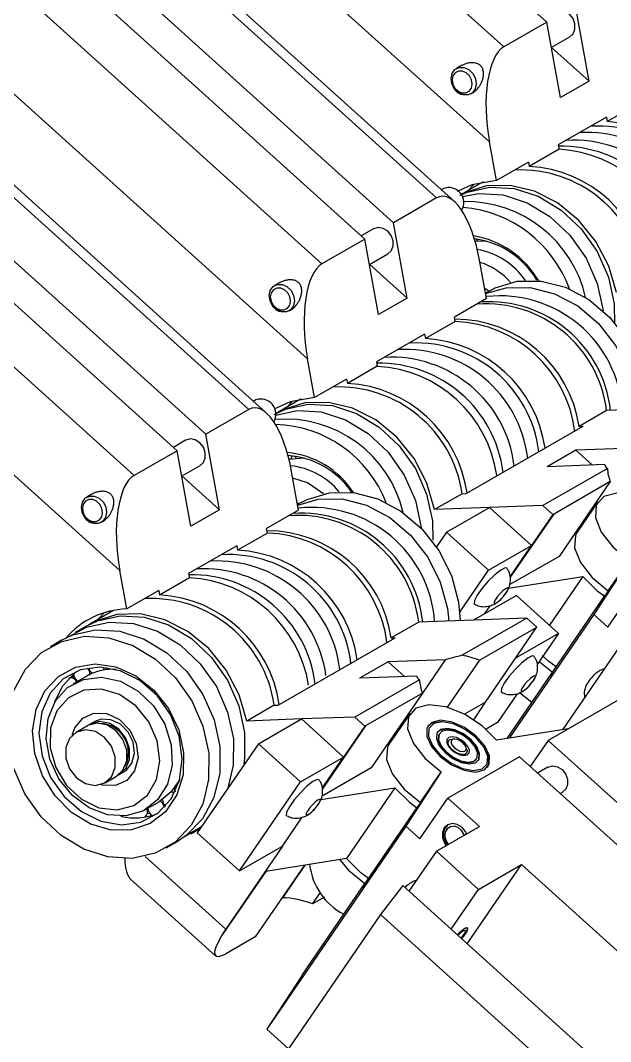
# Model space of a CAD drawing. Header units: inches. Extents: x 0 to 34.7, y 0 to 30.8.
# Drawn here: x 15.03 to 18.84, y 12.43 to 19.03 of the extents above; entities that cross this region are included whole.
import ezdxf

# ---------------------------------------------------------------- set-up
doc = ezdxf.new("R2010")
doc.units = ezdxf.units.IN
doc.header["$MEASUREMENT"] = 0

msp = doc.modelspace()

# ---------------------------------------------------------------- linework, layer by layer
at = {"color": 7, "linetype": 'Continuous', "lineweight": 25}
for p, q in [((18.4255, 19.0215), (16.2265, 21.0072)), ((15.9489, 20.8475), (18.148, 18.8618)), ((18.0553, 18.2471), (15.312, 20.7243)), ((17.7145, 17.8854), (15.5155, 19.8711)), ((17.8294, 17.8622), (15.5437, 19.9261)), ((17.437, 17.7257), (15.2379, 19.7114)), ((17.2519, 17.6193), (15.0529, 19.605)), ((14.7753, 19.4453), (16.9744, 17.4596)), ((16.8817, 16.8449), (14.1384, 19.3221)), ((18.6993, 18.6401), (18.6106, 19.128)), ((18.4255, 19.0215), (18.148, 18.8618)), ((18.5142, 18.5336), (18.4255, 19.0215)), ((18.4554, 18.8574), (18.5746, 18.926)), ((18.4574, 18.8585), (18.6993, 18.6401)), ((17.8764, 18.7406), (17.8427, 18.7212)), ((18.6993, 18.6401), (18.5142, 18.5336)), ((16.6166, 16.4954), (14.3309, 18.5593)), ((17.9362, 18.5587), (17.96, 18.5723)), ((17.9465, 18.5649), (17.957, 18.5714)), ((16.5017, 16.5186), (14.3027, 18.5043)), ((19.0087, 18.4893), (18.8163, 18.3786)), ((16.2241, 16.3589), (14.0251, 18.3446)), ((18.8111, 18.4073), (18.5002, 18.2284)), ((18.8111, 18.4073), (18.8163, 18.3786)), ((16.0391, 16.2525), (13.8401, 18.2382)), ((18.1005, 17.9985), (18.0553, 18.2471)), ((18.5002, 18.2284), (18.5054, 18.1997)), ((18.5054, 18.1997), (18.313, 18.089)), ((18.3078, 18.1177), (18.1005, 17.9985)), ((18.3078, 18.1177), (18.313, 18.089)), ((13.5625, 18.0785), (15.7615, 16.0928)), ((15.6689, 15.4781), (12.9255, 17.9553)), ((18.0151, 17.9889), (17.8728, 17.907)), ((17.9579, 17.9748), (17.917, 17.9325)), ((17.7145, 17.8854), (17.437, 17.7257)), ((17.7609, 17.9471), (17.7453, 17.9381)), ((17.3075, 17.6863), (17.2283, 17.6407)), ((17.5257, 17.2378), (17.437, 17.7257)), ((17.2519, 17.6193), (16.9744, 17.4596)), ((17.3406, 17.1314), (17.2519, 17.6193)), ((17.969, 17.6204), (17.9817, 17.6076)), ((17.2818, 17.4551), (17.401, 17.5237)), ((17.2838, 17.4563), (17.5257, 17.2378)), ((18.0372, 17.235), (17.992, 17.4837)), ((16.7028, 17.3383), (16.6691, 17.319)), ((18.0251, 17.3016), (18.0534, 17.284)), ((17.5257, 17.2378), (17.3406, 17.1314)), ((18.0372, 17.235), (17.8299, 17.1158)), ((18.0533, 17.2839), (18.0307, 17.2709)), ((16.7626, 17.1564), (16.7864, 17.1701)), ((16.7729, 17.1627), (16.7834, 17.1692)), ((17.8352, 17.087), (17.8299, 17.1158)), ((17.8352, 17.087), (17.6427, 16.9763)), ((17.6375, 17.0051), (17.3266, 16.8262)), ((17.6375, 17.0051), (17.6427, 16.9763)), ((16.9269, 16.5963), (16.8817, 16.8449)), ((17.3266, 16.8262), (17.3318, 16.7975)), ((17.3318, 16.7975), (17.1394, 16.6867)), ((17.1342, 16.7155), (16.9269, 16.5963)), ((17.1342, 16.7155), (17.1394, 16.6867)), ((16.548, 16.5803), (16.5325, 16.5713)), ((16.8415, 16.5867), (16.6888, 16.4988)), ((16.7843, 16.5726), (16.7434, 16.5302)), ((16.5017, 16.5186), (16.2241, 16.3589)), ((18.8122, 16.5112), (18.6345, 16.409)), ((19.1656, 16.5243), (18.8122, 16.5112)), ((17.9051, 15.9756), (18.6601, 16.4099)), ((18.6345, 16.409), (18.6601, 16.4099)), ((16.0947, 16.3195), (16.0154, 16.2739)), ((16.3128, 15.871), (16.2241, 16.3589)), ((16.0391, 16.2525), (15.7615, 16.0928)), ((16.1278, 15.7646), (16.0391, 16.2525)), ((18.6143, 16.2548), (18.4293, 16.1484)), ((18.9856, 16.2686), (18.6143, 16.2548)), ((18.6143, 16.2548), (18.7203, 16.1591)), ((16.7762, 16.2015), (16.7829, 16.2195)), ((16.7954, 16.2181), (16.8081, 16.2054)), ((16.0689, 16.0883), (16.1882, 16.1569)), ((16.8243, 15.8682), (16.7791, 16.1169)), ((18.8176, 16.1382), (18.4005, 15.8983)), ((18.8006, 16.1621), (18.4293, 16.1484)), ((16.0709, 16.0895), (16.3128, 15.871)), ((18.8361, 16.0523), (18.4685, 15.8408)), ((18.8361, 16.0523), (18.5053, 15.5693)), ((18.8348, 16.0557), (18.8379, 16.0529)), ((15.49, 15.9715), (15.4563, 15.9522)), ((17.8796, 15.9746), (17.7019, 15.8724)), ((17.8796, 15.9746), (17.9051, 15.9756)), ((16.8158, 15.915), (16.8285, 15.9102)), ((16.8404, 15.9171), (16.8178, 15.9041)), ((18.7567, 15.922), (18.6219, 15.7251)), ((16.3128, 15.871), (16.1278, 15.7646)), ((16.8243, 15.8682), (16.6171, 15.749)), ((18.0553, 15.8855), (17.7019, 15.8724)), ((17.7777, 15.7258), (18.0553, 15.8855)), ((18.4005, 15.8983), (18.0553, 15.8855)), ((18.3275, 15.6397), (18.0553, 15.8855)), ((18.4685, 15.8408), (18.1903, 15.4347)), ((18.4648, 15.8402), (18.3275, 15.6397)), ((18.4648, 15.8402), (18.4005, 15.8983)), ((18.4648, 15.8402), (18.4685, 15.8408)), ((15.5498, 15.7896), (15.5735, 15.8033)), ((15.5601, 15.7959), (15.5706, 15.8024)), ((18.6881, 15.8219), (18.6783, 15.8219)), ((16.6223, 15.7202), (16.4299, 15.6095)), ((16.6223, 15.7202), (16.6171, 15.749)), ((17.7777, 15.7258), (17.7132, 15.6316)), ((18.0499, 15.48), (17.7777, 15.7258)), ((16.4246, 15.6383), (16.1138, 15.4594)), ((16.4246, 15.6383), (16.4299, 15.6095)), ((18.0499, 15.48), (18.3275, 15.6397)), ((18.1894, 15.4382), (18.3275, 15.6397)), ((18.5053, 15.5693), (18.1879, 15.3867)), ((18.9578, 15.5436), (18.7298, 15.1931)), ((18.823, 15.3468), (18.9578, 15.5436)), ((15.7141, 15.2295), (15.6689, 15.4781)), ((16.1138, 15.4594), (16.119, 15.4307)), ((17.8643, 15.209), (18.0499, 15.48)), ((16.119, 15.4307), (15.9266, 15.3199)), ((18.1796, 15.3644), (18.6587, 15.4399)), ((18.6587, 15.4399), (18.4431, 15.125)), ((18.8196, 15.112), (18.9994, 15.3745)), ((15.9213, 15.3487), (15.7141, 15.2295)), ((15.9213, 15.3487), (15.9266, 15.3199)), ((18.2303, 15.3172), (17.9527, 15.1575)), ((18.2303, 15.3172), (18.5024, 15.0714)), ((18.4461, 14.7952), (18.8057, 15.3202)), ((18.823, 15.3468), (18.8057, 15.3202)), ((18.0261, 15.1997), (18.0609, 15.2505)), ((15.6286, 15.2199), (15.476, 15.132)), ((15.5714, 15.2058), (15.5305, 15.1634)), ((18.7298, 15.1931), (18.1833, 14.3952)), ((18.7298, 15.1931), (18.8196, 15.112)), ((15.4526, 15.1186), (15.3809, 15.0773)), ((17.5993, 15.1444), (17.4217, 15.0422)), ((17.9527, 15.1575), (17.5993, 15.1444)), ((18.2979, 15.1702), (17.8809, 14.9303)), ((18.2979, 15.1702), (17.9527, 15.1575)), ((18.3622, 15.1122), (18.2979, 15.1702)), ((18.3606, 15.1097), (18.3622, 15.1122)), ((18.3606, 15.1097), (17.993, 14.8982)), ((18.0298, 14.6268), (18.3606, 15.1097)), ((18.5024, 15.0714), (18.225, 14.9118)), ((18.5024, 15.0714), (18.3644, 14.8698)), ((15.2935, 15.0271), (15.2217, 14.9858)), ((16.6923, 14.6088), (17.4473, 15.0431)), ((17.4217, 15.0422), (17.4473, 15.0431)), ((18.9259, 15.0305), (18.528, 14.4495)), ((15.4669, 14.8408), (15.461, 14.8478)), ((15.5634, 14.8347), (15.5701, 14.8526)), ((15.5825, 14.8513), (15.5953, 14.8386)), ((17.4015, 14.888), (17.2164, 14.7816)), ((17.7728, 14.9018), (17.4015, 14.888)), ((17.4015, 14.888), (17.5074, 14.7923)), ((17.6251, 14.6861), (17.7728, 14.9018)), ((17.7849, 14.5944), (17.993, 14.8982)), ((18.378, 14.8898), (18.4635, 14.8218)), ((15.3606, 14.7828), (15.3726, 14.7974)), ((15.4566, 14.7964), (15.3683, 14.7456)), ((15.4779, 14.8076), (15.4914, 14.8163)), ((17.5878, 14.7953), (17.2164, 14.7816)), ((18.3286, 14.625), (18.4635, 14.8218)), ((18.4635, 14.8218), (18.4461, 14.7952)), ((17.6047, 14.7714), (17.1877, 14.5315)), ((17.6232, 14.6855), (17.2557, 14.474)), ((17.6232, 14.6855), (17.2925, 14.2025)), ((17.622, 14.6889), (17.6251, 14.6861)), ((18.2359, 14.6822), (18.1077, 14.495)), ((18.3286, 14.625), (18.2496, 14.687)), ((18.668, 14.6934), (18.669, 14.6554)), ((16.6667, 14.6078), (16.4891, 14.5056)), ((16.6667, 14.6078), (16.6923, 14.6088)), ((18.0298, 14.6268), (17.8953, 14.5494)), ((17.9561, 14.5134), (18.0298, 14.6268)), ((18.1699, 14.3931), (18.3286, 14.625)), ((18.8968, 14.6465), (18.4342, 14.3803)), ((16.8425, 14.5187), (16.4891, 14.5056)), ((16.5649, 14.359), (16.8425, 14.5187)), ((17.1877, 14.5315), (16.8425, 14.5187)), ((17.1146, 14.2729), (16.8425, 14.5187)), ((17.2519, 14.4734), (17.1877, 14.5315)), ((17.5439, 14.5552), (17.4091, 14.3583)), ((15.4612, 14.4746), (15.3871, 14.432)), ((15.5085, 14.5018), (15.4789, 14.4848)), ((17.2557, 14.474), (16.9775, 14.0679)), ((17.2519, 14.4734), (17.1146, 14.2729)), ((17.2519, 14.4734), (17.2557, 14.474)), ((17.4753, 14.4551), (17.4654, 14.4551)), ((17.7524, 14.5006), (17.7392, 14.5008)), ((18.1077, 14.495), (18.0347, 14.453)), ((18.5644, 14.4552), (18.1024, 14.3825)), ((17.7343, 14.4248), (17.7309, 14.4198)), ((17.8006, 14.3856), (17.8179, 14.3889)), ((17.8311, 14.3887), (17.8179, 14.3889)), ((16.5649, 14.359), (16.1701, 13.7825)), ((16.8371, 14.1132), (16.5649, 14.359)), ((17.7921, 14.3784), (17.787, 14.3709)), ((17.9086, 14.3268), (17.9036, 14.339)), ((18.4342, 14.3803), (18.3184, 14.2113)), ((18.4342, 14.3803), (21.1193, 11.9557)), ((16.8371, 14.1132), (17.1146, 14.2729)), ((16.9766, 14.0714), (17.1146, 14.2729)), ((18.2491, 14.2739), (17.7865, 14.0077)), ((17.903, 14.2915), (17.9081, 14.299)), ((17.9689, 14.2569), (17.9722, 14.2618)), ((18.0414, 14.2938), (18.0364, 14.3061)), ((18.2491, 14.2739), (20.9343, 11.8492)), ((17.2925, 14.2025), (16.9751, 14.0199)), ((18.4336, 14.2075), (18.3658, 14.1685)), ((15.5742, 14.1069), (15.6482, 14.1495)), ((15.6659, 14.1597), (15.6955, 14.1768)), ((16.0551, 14.1223), (16.0537, 14.1217)), ((17.745, 14.1768), (17.5169, 13.8263)), ((17.6102, 13.98), (17.745, 14.1768)), ((16.4423, 13.5368), (16.8371, 14.1132)), ((16.9667, 13.9976), (17.4459, 14.0731)), ((17.4459, 14.0731), (17.1331, 13.6164)), ((18.5484, 14.0648), (18.5271, 14.0449)), ((16.0251, 14.0518), (16.016, 14.0436)), ((16.0228, 14.0406), (16.0236, 14.0411)), ((17.6068, 13.7452), (17.7865, 14.0077)), ((17.9907, 13.8234), (17.7865, 14.0077)), ((18.5122, 14.0363), (18.5271, 14.0449)), ((15.8358, 13.933), (15.9242, 13.9838)), ((15.967, 13.9575), (15.9554, 13.9554)), ((17.2333, 13.4284), (17.5928, 13.9534)), ((17.6102, 13.98), (17.5928, 13.9534)), ((15.8646, 13.9077), (15.8467, 13.9056)), ((16.7198, 13.6965), (16.848, 13.8837)), ((16.1289, 13.7772), (16.1908, 13.8128)), ((17.5169, 13.8263), (16.6181, 12.514)), ((17.5169, 13.8263), (17.6068, 13.7452)), ((17.7131, 13.6637), (17.9907, 13.8234)), ((15.9698, 13.6856), (16.0416, 13.7269)), ((16.1701, 13.7825), (16.4423, 13.5368)), ((16.7198, 13.6965), (16.3531, 13.161)), ((16.4423, 13.5368), (16.7198, 13.6965)), ((17.7131, 13.6637), (17.5365, 13.4058)), ((17.9852, 13.4179), (17.7131, 13.6637)), ((17.1331, 13.6164), (16.6121, 13.5343)), ((16.6121, 13.5343), (16.3265, 13.1173)), ((16.8618, 13.5736), (16.5446, 13.1106)), ((16.8634, 13.5739), (16.7191, 13.3632)), ((17.9126, 13.0662), (18.2628, 13.5776)), ((17.9852, 13.4179), (18.2628, 13.5776)), ((20.4717, 11.5831), (18.2628, 13.5776)), ((15.7417, 13.4814), (16.2879, 12.9882)), ((16.9144, 13.3234), (16.9653, 13.3976)), ((17.1158, 13.2582), (17.2506, 13.455)), ((17.2506, 13.455), (17.2333, 13.4284)), ((17.4959, 13.4424), (17.3521, 13.2544)), ((22.1421, 9.247), (17.4959, 13.4424)), ((17.8086, 13.16), (17.9852, 13.4179)), ((16.7182, 13.364), (16.7191, 13.3632)), ((16.9904, 13.3671), (16.9144, 13.3234)), ((17.3521, 13.2544), (16.2764, 11.6837)), ((16.8462, 12.8644), (17.1158, 13.2582)), ((17.3521, 13.2544), (22.0665, 8.9974)), ((16.5446, 13.1106), (16.3595, 13.0041)), ((16.8462, 12.8644), (16.6181, 12.514)), ((16.6181, 12.514), (16.7583, 12.3874))]:
    msp.add_line(p, q, dxfattribs=at)
at = {"color": 8, "linetype": 'Continuous', "lineweight": 25}
msp.add_line((15.8324, 13.6312), (16.3531, 13.161), dxfattribs=at)
at = {"color": 7, "linetype": 'Continuous', "lineweight": 25, "flags": 128}
for points in [[(18.5746, 18.926), (18.5959, 18.9458), (18.6079, 18.9756), (18.6078, 19.0102), (18.5954, 19.0443), (18.5728, 19.0729), (18.5434, 19.0914), (18.5115, 19.0971), (18.4822, 19.0891), (18.4811, 19.0885)], [(17.9188, 18.5518), (17.8875, 18.5517), (17.8564, 18.565), (17.8304, 18.5898), (17.8134, 18.6221), (17.808, 18.6572), (17.8149, 18.6897), (17.8333, 18.7145), (17.8601, 18.728), (17.8915, 18.7282), (17.9225, 18.7148), (17.9485, 18.6901), (17.9656, 18.6577), (17.971, 18.6227), (17.964, 18.5902), (17.9457, 18.5653), (17.9188, 18.5518)], [(17.9037, 18.5641), (17.9252, 18.5749), (17.9399, 18.5948), (17.9454, 18.6208), (17.9411, 18.6489), (17.9275, 18.6747), (17.9067, 18.6945), (17.8818, 18.7052), (17.8568, 18.7051), (17.8353, 18.6943), (17.8206, 18.6744), (17.815, 18.6484), (17.8194, 18.6204), (17.833, 18.5945), (17.8538, 18.5747), (17.8786, 18.564), (17.9037, 18.5641)], [(18.1005, 17.9985), (17.9431, 17.9701), (17.8474, 17.9271)], [(18.8755, 17.2746), (18.8262, 17.4448), (18.743, 17.6038), (18.6308, 17.7427), (18.496, 17.8533), (18.3463, 17.9294), (18.1903, 17.9667), (18.0369, 17.9629), (17.895, 17.9183), (17.8624, 17.9011)], [(17.8736, 17.9058), (17.912, 17.9222), (18.0592, 17.955), (18.2154, 17.9461), (18.3714, 17.896), (18.5183, 17.8076), (18.6474, 17.6861), (18.7513, 17.5386), (18.8239, 17.3735), (18.861, 17.2006), (18.8642, 17.073)], [(17.8796, 17.8941), (17.9874, 17.9137), (18.1436, 17.9048), (18.2997, 17.8547), (18.4465, 17.7663), (18.5756, 17.6448), (18.6795, 17.4973), (18.7521, 17.3322), (18.7892, 17.1593), (18.7895, 17.1564)], [(17.401, 17.5237), (17.4223, 17.5436), (17.4343, 17.5734), (17.4342, 17.608), (17.4218, 17.6421), (17.3992, 17.6706), (17.3698, 17.6891), (17.3379, 17.6949), (17.3086, 17.6869), (17.3075, 17.6863)], [(17.9635, 17.6058), (18.0268, 17.6082), (18.0336, 17.6077)], [(16.7452, 17.1496), (16.7139, 17.1495), (16.6828, 17.1628), (16.6568, 17.1875), (16.6398, 17.2199), (16.6344, 17.255), (16.6413, 17.2874), (16.6597, 17.3123), (16.6865, 17.3258), (16.7179, 17.3259), (16.7489, 17.3126), (16.7749, 17.2879), (16.792, 17.2555), (16.7974, 17.2204), (16.7904, 17.188), (16.7721, 17.1631), (16.7452, 17.1496)], [(16.7301, 17.1619), (16.7516, 17.1727), (16.7663, 17.1926), (16.7719, 17.2186), (16.7675, 17.2466), (16.7539, 17.2725), (16.7331, 17.2923), (16.7082, 17.303), (16.6832, 17.3029), (16.6617, 17.2921), (16.647, 17.2722), (16.6414, 17.2462), (16.6458, 17.2181), (16.6594, 17.1923), (16.6802, 17.1725), (16.705, 17.1618), (16.7301, 17.1619)], [(18.0312, 17.2677), (18.164, 17.3056), (18.3188, 17.3071), (18.4757, 17.267), (18.6256, 17.1878), (18.7599, 17.0739), (18.8706, 16.9321), (18.9515, 16.7705), (18.9976, 16.5986), (19.0064, 16.5184)], [(18.0533, 17.2839), (18.0921, 17.304), (18.2358, 17.347), (18.3905, 17.3484), (18.5475, 17.3084), (18.6974, 17.2291), (18.8317, 17.1152), (18.9424, 16.9734), (19.0232, 16.8118), (19.0694, 16.6399), (19.0796, 16.5211)], [(16.9269, 16.5963), (16.7695, 16.5679), (16.6738, 16.5248)], [(17.7019, 15.8724), (17.6526, 16.0426), (17.5694, 16.2016), (17.4572, 16.3404), (17.3224, 16.4511), (17.1727, 16.5272), (17.0167, 16.5644), (16.8634, 16.5607), (16.7214, 16.5161), (16.6772, 16.492)], [(16.6655, 16.4854), (16.7384, 16.52), (16.8856, 16.5528), (17.0418, 16.5438), (17.1978, 16.4937), (17.3447, 16.4054), (17.4738, 16.2839), (17.5777, 16.1363), (17.6503, 15.9713), (17.6874, 15.7983), (17.6908, 15.6752)], [(16.6763, 16.4823), (16.8138, 16.5114), (16.97, 16.5025), (17.1261, 16.4524), (17.2729, 16.3641), (17.402, 16.2426), (17.5059, 16.095), (17.5785, 15.93), (17.6156, 15.757), (17.6162, 15.7512)], [(16.1882, 16.1569), (16.2095, 16.1768), (16.2215, 16.2066), (16.2213, 16.2412), (16.209, 16.2753), (16.1864, 16.3038), (16.1569, 16.3223), (16.1251, 16.3281), (16.0958, 16.3201), (16.0947, 16.3195)], [(16.7615, 16.1986), (16.8532, 16.2059), (16.8601, 16.2055)], [(16.9838, 15.9728), (16.8803, 16.0438), (16.7867, 16.0751)], [(16.8404, 15.9171), (16.8793, 15.9372), (17.0229, 15.9802), (17.1777, 15.9816), (17.3347, 15.9416), (17.4846, 15.8623), (17.6189, 15.7484), (17.7296, 15.6066), (17.8104, 15.445), (17.8566, 15.2731), (17.8668, 15.1543)], [(19.3153, 15.7493), (19.2217, 15.8417), (19.1074, 15.9165), (18.9877, 15.964), (18.8783, 15.9777), (18.7939, 15.9558), (18.7457, 15.9014), (18.74, 15.8215), (18.7777, 15.7268), (18.8536, 15.6299), (18.9578, 15.5436)], [(15.5324, 15.7828), (15.5011, 15.7827), (15.47, 15.796), (15.444, 15.8207), (15.427, 15.8531), (15.4215, 15.8882), (15.4285, 15.9206), (15.4468, 15.9455), (15.4737, 15.959), (15.5051, 15.9591), (15.5361, 15.9458), (15.5621, 15.9211), (15.5791, 15.8887), (15.5846, 15.8536), (15.5776, 15.8212), (15.5593, 15.7963), (15.5324, 15.7828)], [(15.5173, 15.7951), (15.5388, 15.8059), (15.5534, 15.8258), (15.559, 15.8518), (15.5547, 15.8798), (15.5411, 15.9057), (15.5202, 15.9255), (15.4954, 15.9362), (15.4703, 15.9361), (15.4488, 15.9253), (15.4342, 15.9054), (15.4286, 15.8794), (15.4329, 15.8513), (15.4466, 15.8255), (15.4674, 15.8057), (15.4922, 15.795), (15.5173, 15.7951)], [(16.8184, 15.9009), (16.9511, 15.9388), (17.1059, 15.9403), (17.2629, 15.9002), (17.4128, 15.821), (17.5471, 15.7071), (17.6578, 15.5653), (17.7386, 15.4037), (17.7848, 15.2318), (17.7936, 15.1516)], [(18.6219, 15.7251), (18.6109, 15.7045), (18.6052, 15.6246), (18.6428, 15.5299), (18.7188, 15.433), (18.823, 15.3468)], [(18.0905, 15.4507), (18.0483, 15.4093), (18.0084, 15.363), (17.9769, 15.3189), (17.9586, 15.2836), (17.9563, 15.2626), (17.9596, 15.2592)], [(18.1704, 15.4925), (18.1568, 15.4953), (18.1286, 15.4809), (18.0905, 15.4507)], [(18.6587, 15.4399), (18.7523, 15.3475), (18.8002, 15.3122)], [(18.1431, 15.3472), (18.125, 15.3295), (18.108, 15.3096), (18.0945, 15.2907), (18.0866, 15.2756), (18.0856, 15.2666), (18.0916, 15.2651), (18.1037, 15.2713), (18.12, 15.2842), (18.1381, 15.302), (18.1552, 15.3218), (18.1687, 15.3407), (18.1766, 15.3558), (18.1776, 15.3648), (18.1716, 15.3663), (18.1595, 15.3602), (18.1431, 15.3472)], [(15.4526, 15.1186), (15.5256, 15.1532), (15.6728, 15.1859), (15.829, 15.177), (15.985, 15.1269), (16.1319, 15.0386), (16.261, 14.9171), (16.3648, 14.7695), (16.4374, 14.6045), (16.4745, 14.4315), (16.474, 14.2607), (16.4694, 14.2281)], [(16.4891, 14.5056), (16.4397, 14.6758), (16.3566, 14.8348), (16.2443, 14.9736), (16.1095, 15.0843), (15.9598, 15.1604), (15.8039, 15.1976), (15.6505, 15.1939), (15.5086, 15.1493), (15.4644, 15.1252)], [(15.3384, 15.05), (15.4538, 15.1119), (15.601, 15.1446), (15.7572, 15.1357), (15.9132, 15.0856), (16.0601, 14.9973), (16.1892, 14.8758), (16.293, 14.7282), (16.3656, 14.5632), (16.4027, 14.3902), (16.4022, 14.2194), (16.3679, 14.0713)], [(15.1649, 14.9477), (15.2946, 15.0203), (15.4419, 15.0531), (15.598, 15.0442), (15.7541, 14.9941), (15.9009, 14.9057), (16.03, 14.7842), (16.1339, 14.6367), (16.2065, 14.4716), (16.2436, 14.2987), (16.243, 14.1279), (16.2049, 13.9692), (16.1313, 13.8317), (16.0266, 13.7236), (15.8969, 13.651), (15.7496, 13.6183), (15.5934, 13.6272), (15.4374, 13.6773), (15.2906, 13.7656), (15.1614, 13.8871), (15.0576, 14.0347), (14.985, 14.1997)], [(15.2935, 15.0271), (15.3664, 15.0616), (15.5137, 15.0944), (15.6698, 15.0855), (15.8259, 15.0354), (15.9727, 14.947), (16.1018, 14.8255), (16.2057, 14.678), (16.2783, 14.5129), (16.3154, 14.34), (16.3148, 14.1692), (16.2767, 14.0105), (16.2031, 13.873), (16.0984, 13.7649), (16.0416, 13.7269)], [(14.9866, 14.7022), (15.0602, 14.8396), (15.1649, 14.9477)], [(18.3453, 14.9242), (18.3318, 14.927), (18.3036, 14.9125), (18.2655, 14.8823)], [(18.4874, 14.8555), (18.4395, 14.8908), (18.3967, 14.9284)], [(15.2729, 14.7943), (15.3839, 14.8537), (15.5106, 14.8746), (15.6436, 14.8555), (15.7731, 14.7979), (15.8894, 14.706), (15.984, 14.5866), (16.0497, 14.4486), (16.0818, 14.3023), (16.0778, 14.1584), (16.0381, 14.0277), (15.9656, 13.9198), (15.8656, 13.8427), (15.7457, 13.8023), (15.6146, 13.8013), (15.4821, 13.84), (15.358, 13.9155), (15.2516, 14.0221), (15.1707, 14.152), (15.1213, 14.2955), (15.1071, 14.442), (15.1292, 14.5806), (15.1858, 14.701), (15.2729, 14.7943)], [(15.3049, 14.7784), (15.2194, 14.6853), (15.1656, 14.5647), (15.1478, 14.4261), (15.1675, 14.2809), (15.2231, 14.1409), (15.3101, 14.0173), (15.4215, 13.9202), (15.5481, 13.8575), (15.6798, 13.8341), (15.8059, 13.8521), (15.9162, 13.91), (16.0017, 14.003), (16.0555, 14.1237), (16.0733, 14.2623), (16.0536, 14.4074), (15.998, 14.5475), (15.911, 14.6711), (15.7996, 14.7682), (15.673, 14.8309), (15.5413, 14.8542), (15.4152, 14.8362), (15.3049, 14.7784)], [(18.2655, 14.8823), (18.2233, 14.8409), (18.1834, 14.7947), (18.1519, 14.7505), (18.1336, 14.7153), (18.1312, 14.6943), (18.1346, 14.6908)], [(15.3327, 14.7218), (15.4349, 14.7744), (15.552, 14.7883), (15.6735, 14.7623), (15.7886, 14.6987), (15.8872, 14.6032), (15.9604, 14.4842), (16.0018, 14.3524), (16.0077, 14.2194), (15.9775, 14.097), (15.9139, 13.9962), (15.8227, 13.9259), (15.7118, 13.8923), (15.5912, 13.8984), (15.4716, 13.9437), (15.3635, 14.0241), (15.2766, 14.1326), (15.2187, 14.2594), (15.1948, 14.3933), (15.2071, 14.5224), (15.2545, 14.6353), (15.3327, 14.7218)], [(15.2513, 14.6301), (15.2992, 14.7313), (15.3848, 14.8243)], [(15.4763, 14.8065), (15.4752, 14.822), (15.4669, 14.8408)], [(18.3181, 14.7789), (18.3, 14.7612), (18.2829, 14.7413), (18.2694, 14.7224), (18.2616, 14.7073), (18.2606, 14.6983), (18.2666, 14.6968), (18.2787, 14.703), (18.295, 14.7159), (18.3131, 14.7336), (18.3302, 14.7535), (18.3437, 14.7724), (18.3515, 14.7875), (18.3525, 14.7965), (18.3465, 14.798), (18.3344, 14.7918), (18.3181, 14.7789)], [(15.3376, 14.6558), (15.2637, 14.571), (15.2232, 14.4591), (15.2205, 14.3325), (15.256, 14.2047), (15.3258, 14.0897), (15.4223, 13.9998), (15.5351, 13.945), (15.6519, 13.931), (15.7601, 13.9594), (15.848, 14.0271), (15.906, 14.1268), (15.9279, 14.2477), (15.9112, 14.3767), (15.8578, 14.4998), (15.7736, 14.6036), (15.6675, 14.677), (15.5511, 14.7119), (15.437, 14.7046), (15.3376, 14.6558)], [(18.1024, 14.3825), (18.0088, 14.4749), (17.8946, 14.5497), (17.7748, 14.5972), (17.6655, 14.6109), (17.5811, 14.589), (17.5329, 14.5346), (17.5272, 14.4547), (17.5648, 14.36), (17.6408, 14.2631), (17.745, 14.1768)], [(15.3627, 14.4136), (15.3792, 14.4612), (15.4302, 14.5242)], [(15.4302, 14.5242), (15.5029, 14.5565), (15.5862, 14.5532), (15.6673, 14.5147), (15.7341, 14.4468), (15.7762, 14.3601), (15.7873, 14.2675), (15.7656, 14.1833), (15.7146, 14.1203), (15.6419, 14.088), (15.5587, 14.0913), (15.546, 14.095)], [(15.6955, 14.1768), (15.7097, 14.1863), (15.7484, 14.234), (15.7648, 14.2978), (15.7564, 14.3679), (15.7245, 14.4337), (15.6739, 14.485), (15.6125, 14.5142), (15.5494, 14.5168), (15.5085, 14.5018)], [(15.6482, 14.1495), (15.6902, 14.1884), (15.7146, 14.2478), (15.7146, 14.3169), (15.6903, 14.3853), (15.6453, 14.4426), (15.5866, 14.4799), (15.5229, 14.4918), (15.4641, 14.4762), (15.4612, 14.4746)], [(15.708, 14.1986), (15.7324, 14.258), (15.7324, 14.3271), (15.7081, 14.3955), (15.6631, 14.4528), (15.6043, 14.4902), (15.5407, 14.502), (15.4819, 14.4864), (15.4702, 14.4793)], [(18.0234, 14.1897), (18.0547, 14.2268), (18.0553, 14.2817), (18.0252, 14.346), (17.9689, 14.4098), (17.895, 14.4635), (17.8148, 14.4989), (17.7404, 14.5107), (17.6832, 14.4969), (17.6519, 14.4597), (17.6512, 14.4048), (17.6813, 14.3406), (17.7376, 14.2767), (17.8115, 14.223), (17.8918, 14.1876), (17.9662, 14.1759), (18.0234, 14.1897)], [(17.7392, 14.5008), (17.6813, 14.4896), (17.6568, 14.4706)], [(17.7381, 14.2867), (17.8063, 14.2348), (17.8816, 14.1995), (17.9527, 14.186), (18.0086, 14.1965), (18.0408, 14.2293), (18.0445, 14.2795), (18.0191, 14.3394), (17.9684, 14.3999), (17.9002, 14.4517), (17.8249, 14.4871), (17.7539, 14.5006), (17.698, 14.4901), (17.6657, 14.4573), (17.662, 14.4071), (17.6874, 14.3472), (17.7381, 14.2867)], [(17.7693, 14.302), (17.819, 14.2642), (17.874, 14.2384), (17.9258, 14.2286), (17.9665, 14.2362), (17.9901, 14.2601), (17.9928, 14.2967), (17.9742, 14.3404), (17.9373, 14.3845), (17.8875, 14.4224), (17.8326, 14.4482), (17.7808, 14.458), (17.74, 14.4504), (17.7165, 14.4264), (17.7138, 14.3898), (17.7323, 14.3461), (17.7693, 14.302)], [(17.9841, 14.2501), (17.9867, 14.2552), (17.9894, 14.2918), (17.9708, 14.3355), (17.9339, 14.3796), (17.8842, 14.4175), (17.8292, 14.4433), (17.7774, 14.4531), (17.7366, 14.4454), (17.7191, 14.4316)], [(15.6162, 14.1458), (15.6406, 14.2052), (15.6406, 14.2743), (15.6163, 14.3427), (15.5713, 14.4), (15.5125, 14.4374), (15.4489, 14.4492), (15.3901, 14.4336), (15.3451, 14.3931), (15.3207, 14.3337), (15.3207, 14.2646), (15.345, 14.1962), (15.39, 14.1389), (15.4488, 14.1015), (15.5124, 14.0897), (15.5712, 14.1053), (15.6162, 14.1458)], [(17.7309, 14.4198), (17.7271, 14.413), (17.7247, 14.3801), (17.7414, 14.3409), (17.7745, 14.3013)], [(17.7779, 14.3063), (17.8225, 14.2723), (17.8718, 14.2492), (17.9183, 14.2403), (17.9549, 14.2472), (17.976, 14.2687), (17.9784, 14.3015), (17.9618, 14.3407), (17.9287, 14.3803), (17.884, 14.4143), (17.8347, 14.4374), (17.7882, 14.4462), (17.7516, 14.4394), (17.7305, 14.4179), (17.7281, 14.3851), (17.7447, 14.3458), (17.7779, 14.3063)], [(17.8091, 14.3216), (17.8352, 14.3017), (17.8642, 14.2881), (17.8914, 14.2829), (17.9129, 14.2869), (17.9253, 14.2995), (17.9267, 14.3188), (17.9169, 14.3418), (17.8975, 14.365), (17.8713, 14.3849), (17.8424, 14.3985), (17.8151, 14.4037), (17.7937, 14.3996), (17.7813, 14.387), (17.7799, 14.3678), (17.7896, 14.3448), (17.8091, 14.3216)], [(17.9086, 14.3268), (17.9112, 14.3183), (17.91, 14.3023), (17.8997, 14.2918), (17.8818, 14.2885), (17.8592, 14.2928), (17.8351, 14.3041), (17.8134, 14.3206), (17.7972, 14.3399), (17.7891, 14.3591), (17.7903, 14.3751), (17.8006, 14.3856)], [(17.8172, 14.386), (17.809, 14.3776), (17.808, 14.3648), (17.8145, 14.3495), (17.8275, 14.3341), (17.8449, 14.3208), (17.8641, 14.3118), (17.8822, 14.3084), (17.8965, 14.311), (17.9048, 14.3194), (17.9057, 14.3322), (17.8992, 14.3475), (17.8863, 14.363), (17.8689, 14.3762), (17.8496, 14.3853), (17.8315, 14.3887), (17.8172, 14.386)], [(17.4091, 14.3583), (17.3981, 14.3377), (17.3924, 14.2578), (17.43, 14.1631), (17.506, 14.0662), (17.6102, 13.98)], [(17.7745, 14.3013), (17.8192, 14.2674), (17.8685, 14.2442), (17.915, 14.2354), (17.9515, 14.2423), (17.9689, 14.2569)], [(17.8849, 14.2834), (17.8962, 14.2865), (17.9061, 14.296)], [(15.6568, 14.155), (15.663, 14.1581), (15.708, 14.1986)], [(18.4336, 14.2075), (18.4347, 14.2081), (18.464, 14.216), (18.4959, 14.2103), (18.5253, 14.1918), (18.5479, 14.1633), (18.5603, 14.1292), (18.5604, 14.0946), (18.5484, 14.0648)], [(16.0565, 14.1274), (16.0023, 14.047), (15.9242, 13.9838)], [(16.9575, 14.1257), (16.944, 14.1285), (16.9158, 14.1141), (16.8777, 14.0839)], [(16.0208, 14.0694), (16.022, 14.0613), (16.027, 14.0479)], [(16.8777, 14.0839), (16.8355, 14.0425), (16.7956, 13.9962), (16.7641, 13.9521), (16.7458, 13.9168), (16.7434, 13.8958), (16.7468, 13.8924)], [(17.4459, 14.0731), (17.5395, 13.9807), (17.5874, 13.9454)], [(16.0233, 14.0404), (16.0077, 14.0457), (16.0017, 14.0464)], [(16.9303, 13.9804), (16.9122, 13.9627), (16.8951, 13.9428), (16.8816, 13.9239), (16.8738, 13.9088), (16.8728, 13.8998), (16.8788, 13.8983), (16.8909, 13.9045), (16.9072, 13.9174), (16.9253, 13.9352), (16.9424, 13.955), (16.9559, 13.9739), (16.9637, 13.989), (16.9647, 13.998), (16.9587, 13.9995), (16.9466, 13.9934), (16.9303, 13.9804)], [(15.9474, 13.9728), (15.9325, 13.987), (15.931, 13.9879)], [(15.9569, 13.9465), (15.9558, 13.954), (15.9474, 13.9728)], [(16.2006, 13.8271), (16.1857, 13.8152), (16.084, 13.7542)], [(17.9074, 13.7755), (17.9003, 13.7907), (17.8777, 13.8192), (17.8482, 13.8377), (17.8164, 13.8434), (17.7871, 13.8355), (17.7647, 13.815), (17.7527, 13.7852), (17.7528, 13.7506), (17.7652, 13.7165), (17.7763, 13.7001)], [(17.8937, 13.7676), (17.8914, 13.7737), (17.876, 13.7986), (17.8541, 13.8166), (17.8289, 13.8251), (17.8042, 13.8226), (17.7839, 13.8097), (17.7711, 13.7882), (17.7676, 13.7614), (17.7741, 13.7335), (17.7894, 13.7086), (17.79, 13.7079)], [(17.0891, 13.6094), (17.1464, 13.5413), (17.2506, 13.455)], [(17.2746, 13.4887), (17.2267, 13.524), (17.1331, 13.6164)], [(17.848, 13.1245), (17.8535, 13.1301), (17.8769, 13.1517), (17.8968, 13.166), (17.9103, 13.1709), (17.9153, 13.1656), (17.911, 13.151), (17.8981, 13.1292)], [(17.848, 13.1245), (17.8586, 13.1351), (17.8815, 13.1554), (17.9003, 13.1679), (17.9121, 13.1706), (17.9151, 13.1633), (17.9089, 13.1469), (17.8944, 13.124), (17.8753, 13.0998)], [(17.8513, 13.1215), (17.8576, 13.1277), (17.8751, 13.1432), (17.8894, 13.1527), (17.8984, 13.1548), (17.9007, 13.1492), (17.896, 13.1367), (17.8849, 13.1192), (17.872, 13.1028)], [(16.3265, 13.1173), (16.3043, 13.0776), (16.2893, 13.0437), (16.282, 13.0167), (16.2825, 12.9973), (16.2909, 12.9861), (16.3069, 12.9835), (16.33, 12.9895), (16.3595, 13.0041)], [(17.8981, 13.1292), (17.8785, 13.1036), (17.8753, 13.0998)]]:
    msp.add_lwpolyline(points, dxfattribs=at)
at = {"color": 7, "linetype": 'Continuous', "lineweight": 25}
for centre, radius, start, end in [((18.7555, 17.5518), 0.7986, 6.91435, 93.27417), ((18.7718, 17.5551), 0.8247, 8.07669, 86.904), ((18.6837, 17.5105), 0.7986, 6.91435, 93.27417), ((18.5203, 17.4165), 0.8031, 7.05266, 91.31779), ((18.5964, 17.4603), 0.7986, 6.91435, 93.27417), ((18.4611, 17.3768), 0.8241, 8.99118, 86.91582), ((18.2685, 17.2655), 0.8247, 8.07669, 86.904), ((18.2569, 17.262), 0.8045, 8.20922, 92.84673), ((17.7935, 17.8558), 0.097, 328.94926, 109.65441), ((17.8214, 17.0288), 0.7975, 19.75308, 85.4249), ((17.9024, 17.0693), 0.7932, 12.63982, 91.00904), ((17.8551, 17.0483), 0.6002, 30.21153, 80.63072), ((17.8834, 17.0696), 0.5571, 30.62218, 81.91935), ((17.8851, 17.0685), 0.4935, 35.09463, 79.23316), ((17.8659, 17.0571), 0.4316, 40.74103, 72.64437), ((18.1227, 16.4585), 0.7943, 4.07516, 96.06746), ((18.0312, 16.4149), 0.7869, 7.02784, 94.02811), ((18.0532, 16.4259), 0.7892, 6.27334, 93.91787), ((17.832, 16.2907), 0.8113, 8.38397, 89.96563), ((17.8043, 16.2784), 0.8092, 6.99953, 87.81823), ((17.5982, 16.1529), 0.8247, 8.07669, 86.904), ((17.5101, 16.1083), 0.7986, 6.91435, 93.27417), ((17.5803, 16.1486), 0.8003, 6.96682, 92.53545), ((17.4228, 16.058), 0.7986, 6.91435, 93.27417), ((17.3467, 16.0142), 0.8031, 7.05266, 91.31779), ((17.2873, 15.9741), 0.8245, 8.30874, 86.90688), ((17.0833, 15.8597), 0.8045, 8.20922, 92.84673), ((17.0949, 15.8633), 0.8247, 8.07669, 86.904), ((16.5807, 16.489), 0.097, 328.94926, 109.65441), ((16.737, 15.6736), 0.7832, 13.1395, 94.81986), ((16.6546, 15.6336), 0.7877, 21.1279, 88.51929), ((16.6956, 15.6675), 0.5759, 33.0536, 84.57275), ((16.7166, 15.6773), 0.5451, 34.07601, 85.88499), ((16.7241, 15.6874), 0.4697, 39.45667, 84.18694), ((19.0925, 16.1525), 0.2753, 182.96644, 201.33812), ((16.8404, 15.0591), 0.7892, 6.27334, 93.91787), ((16.9101, 15.0919), 0.794, 4.06596, 96.19388), ((16.8197, 15.049), 0.7855, 6.97783, 94.62922), ((16.6191, 14.9239), 0.8113, 8.38397, 89.96563), ((16.5915, 14.9118), 0.809, 7.16021, 87.82048), ((16.3691, 14.7828), 0.7986, 6.91435, 93.27417), ((16.3853, 14.7861), 0.8247, 8.07669, 86.904), ((16.2973, 14.7415), 0.7986, 6.91435, 93.27417), ((16.1339, 14.6474), 0.8031, 7.05266, 91.31779), ((16.2101, 14.6921), 0.7978, 7.71844, 93.29083), ((16.0747, 14.6078), 0.8241, 8.99118, 86.91582), ((15.882, 14.4965), 0.8247, 8.07669, 86.904), ((15.8705, 14.4929), 0.8045, 8.20922, 92.84673), ((15.7291, 14.693), 0.5367, 91.60193, 139.44106), ((17.7616, 14.3008), 0.6407, 68.82963, 79.27376), ((15.5181, 14.8618), 0.0527, 194.15663, 242.87945), ((15.349, 14.7314), 0.0527, 32.85307, 99.98629), ((15.4237, 14.8105), 0.0527, 176.98615, 242.16783), ((15.6218, 14.5026), 0.3371, 85.67584, 119.33874), ((17.8796, 14.7857), 0.2753, 182.96644, 201.33812), ((15.5355, 14.301), 0.1898, 333.19538, 86.63283), ((17.8108, 14.3594), 0.0262, 142.38351, 198.56217), ((17.9533, 14.2483), 0.0992, 334.81868, 27.35764), ((15.9987, 13.9937), 0.0527, 176.08824, 228.78598), ((15.7968, 13.9225), 0.0527, 315.4855, 18.56141), ((15.9043, 13.9425), 0.0527, 180.43511, 241.64569), ((15.7662, 14.2737), 0.394, 256.9322, 292.0756), ((17.8488, 13.769), 0.0897, 130.37884, 225.143), ((17.3028, 13.6228), 0.4098, 186.14297, 242.84603), ((16.7091, 12.8151), 0.5481, 67.9998, 88.95361)]:
    msp.add_arc(centre, radius, start, end, dxfattribs=at)
for centre, major_axis, ratio, start_param, end_param in [((18.2404, 18.3536), (-0.0615, 0.5187), 0.380703, 0.161421, 1.732217), ((17.8069, 17.3772), (-0.0615, 0.5187), 0.380703, 4.87381, 6.444606), ((17.0668, 16.9514), (-0.0615, 0.5187), 0.380703, 0.161421, 1.732217), ((16.5941, 16.0104), (-0.0615, 0.5187), 0.380703, 4.87381, 6.444606), ((19.4256, 16.235), (0.6249, 0.074), 0.186256, 3.132213, 3.353271), ((15.8539, 15.5846), (-0.0615, 0.5187), 0.380703, 0.161421, 1.732217), ((18.2128, 14.8682), (0.6249, 0.074), 0.186256, 2.108534, 2.329592), ((18.2128, 14.8682), (0.6249, 0.074), 0.186256, 3.132213, 3.353271), ((15.8983, 13.8453), (0.1367, 0.376), 0.376514, 2.353797, 2.989877), ((16.6111, 13.2016), (0.2987, 0.2342), 0.419288, 2.215327, 2.384996)]:
    msp.add_ellipse(centre, major_axis=major_axis, ratio=ratio, start_param=start_param, end_param=end_param, dxfattribs=at)
for points, knots in [([(17.957, 18.5714), (17.9601, 18.5738), (17.9663, 18.5786), (17.9749, 18.5869), (17.9829, 18.596), (17.9918, 18.608), (18.0009, 18.6232), (18.008, 18.6391), (18.0125, 18.6528), (18.0153, 18.6642), (18.0171, 18.6757), (18.0179, 18.688), (18.0172, 18.7008), (18.0146, 18.713), (18.0104, 18.7238), (18.0049, 18.7329), (17.9976, 18.7412), (17.9891, 18.7476), (17.98, 18.7524), (17.9692, 18.7563), (17.9561, 18.7588), (17.9425, 18.7593), (17.9303, 18.7585), (17.9157, 18.7562), (17.898, 18.7509), (17.8831, 18.7449), (17.8761, 18.7402), (17.8752, 18.7397)], [0, 0, 0, 0, 0.035549, 0.071476, 0.108511, 0.145888, 0.207306, 0.269991, 0.306248, 0.342746, 0.38006, 0.417698, 0.460376, 0.503904, 0.537284, 0.571519, 0.604957, 0.63968, 0.66904, 0.69908, 0.74371, 0.789585, 0.822414, 0.855494, 0.923184, 0.99116, 1, 1, 1, 1]), ([(17.8172, 18.6156), (17.8177, 18.6135), (17.8196, 18.6061), (17.8255, 18.5949), (17.8343, 18.5822), (17.8448, 18.5716), (17.8569, 18.5631), (17.8676, 18.5575), (17.8745, 18.5557), (17.8767, 18.5551)], [0, 0, 0, 0, 0.07336, 0.251277, 0.417331, 0.588283, 0.753001, 0.922495, 1, 1, 1, 1]), ([(16.7834, 17.1692), (16.7865, 17.1716), (16.7927, 17.1763), (16.8013, 17.1847), (16.8093, 17.1938), (16.8182, 17.2058), (16.8273, 17.221), (16.8344, 17.2369), (16.8389, 17.2506), (16.8417, 17.2619), (16.8435, 17.2735), (16.8443, 17.2857), (16.8436, 17.2986), (16.841, 17.3107), (16.8368, 17.3216), (16.8313, 17.3307), (16.824, 17.3389), (16.8155, 17.3454), (16.8064, 17.3502), (16.7956, 17.3541), (16.7825, 17.3566), (16.7689, 17.3571), (16.7567, 17.3562), (16.7421, 17.3539), (16.7244, 17.3486), (16.7095, 17.3427), (16.7025, 17.338), (16.7016, 17.3374)], [0, 0, 0, 0, 0.035549, 0.071476, 0.108511, 0.145888, 0.207306, 0.269991, 0.306248, 0.342746, 0.38006, 0.417698, 0.460376, 0.503904, 0.537284, 0.571519, 0.604957, 0.63968, 0.66904, 0.69908, 0.74371, 0.789585, 0.822414, 0.855494, 0.923184, 0.99116, 1, 1, 1, 1]), ([(16.6436, 17.2134), (16.6441, 17.2112), (16.646, 17.2039), (16.6519, 17.1927), (16.6607, 17.18), (16.6712, 17.1694), (16.6833, 17.1608), (16.694, 17.1552), (16.7009, 17.1535), (16.7031, 17.1529)], [0, 0, 0, 0, 0.07336, 0.251277, 0.417331, 0.588283, 0.753001, 0.922495, 1, 1, 1, 1]), ([(15.5706, 15.8024), (15.5737, 15.8048), (15.5799, 15.8095), (15.5885, 15.8179), (15.5965, 15.827), (15.6054, 15.839), (15.6145, 15.8542), (15.6215, 15.8701), (15.6261, 15.8838), (15.6289, 15.8951), (15.6307, 15.9067), (15.6315, 15.9189), (15.6307, 15.9318), (15.6282, 15.9439), (15.624, 15.9548), (15.6185, 15.9639), (15.6112, 15.9721), (15.6027, 15.9786), (15.5936, 15.9834), (15.5828, 15.9873), (15.5697, 15.9898), (15.5561, 15.9903), (15.5438, 15.9894), (15.5293, 15.9871), (15.5115, 15.9818), (15.4966, 15.9759), (15.4896, 15.9712), (15.4888, 15.9706)], [0, 0, 0, 0, 0.035549, 0.071476, 0.108511, 0.145888, 0.207306, 0.269991, 0.306248, 0.342746, 0.38006, 0.417698, 0.460376, 0.503904, 0.537284, 0.571519, 0.604957, 0.63968, 0.66904, 0.69908, 0.74371, 0.789585, 0.822414, 0.855494, 0.923184, 0.99116, 1, 1, 1, 1]), ([(15.4307, 15.8466), (15.4313, 15.8444), (15.4332, 15.8371), (15.439, 15.8259), (15.4479, 15.8132), (15.4584, 15.8026), (15.4705, 15.794), (15.4812, 15.7884), (15.4881, 15.7867), (15.4903, 15.7861)], [0, 0, 0, 0, 0.07336, 0.251277, 0.417331, 0.588283, 0.753001, 0.922495, 1, 1, 1, 1]), ([(18.1486, 15.3143), (18.1579, 15.3259), (18.1754, 15.3479), (18.1905, 15.3881), (18.1932, 15.4312), (18.1859, 15.4681), (18.1729, 15.4856), (18.1688, 15.491)], [0, 0, 0, 0, 0.231786, 0.439721, 0.664976, 0.896024, 1, 1, 1, 1]), ([(17.9609, 15.2602), (17.9709, 15.2554), (17.9922, 15.2452), (18.0273, 15.2434), (18.06, 15.249), (18.0885, 15.2608), (18.1157, 15.2793), (18.1371, 15.2975), (18.1469, 15.3117), (18.1486, 15.3143)], [0, 0, 0, 0, 0.153021, 0.32707, 0.478873, 0.6166, 0.75529, 0.956162, 1, 1, 1, 1]), ([(18.3236, 14.746), (18.3328, 14.7576), (18.3504, 14.7796), (18.3654, 14.8198), (18.3682, 14.8628), (18.3609, 14.8998), (18.3478, 14.9173), (18.3438, 14.9227)], [0, 0, 0, 0, 0.231786, 0.439721, 0.664976, 0.896024, 1, 1, 1, 1]), ([(18.7516, 14.8201), (18.7514, 14.82), (18.7404, 14.8133), (18.7199, 14.7928), (18.6911, 14.7585), (18.6737, 14.7239), (18.6695, 14.701), (18.668, 14.6934)], [0, 0, 0, 0, 0.005324, 0.250224, 0.55503, 0.852795, 1, 1, 1, 1]), ([(18.7973, 14.8426), (18.7898, 14.8402), (18.7733, 14.8349), (18.7593, 14.8253), (18.7516, 14.8201)], [0, 0, 0, 0, 0.452424, 1, 1, 1, 1]), ([(18.1359, 14.6919), (18.1458, 14.6871), (18.1671, 14.6769), (18.2022, 14.6751), (18.235, 14.6807), (18.2634, 14.6925), (18.2907, 14.711), (18.3121, 14.7292), (18.3218, 14.7434), (18.3236, 14.746)], [0, 0, 0, 0, 0.1530207, 0.3270704, 0.4788732, 0.6165996, 0.7552899, 0.9561621, 1, 1, 1, 1]), ([(16.9358, 13.9475), (16.945, 13.9591), (16.9626, 13.9811), (16.9776, 14.0213), (16.9804, 14.0644), (16.9731, 14.1013), (16.96, 14.1188), (16.956, 14.1242)], [0, 0, 0, 0, 0.231786, 0.439721, 0.664976, 0.896024, 1, 1, 1, 1]), ([(16.7481, 13.8934), (16.758, 13.8886), (16.7793, 13.8784), (16.8144, 13.8766), (16.8472, 13.8822), (16.8756, 13.894), (16.9029, 13.9125), (16.9243, 13.9307), (16.934, 13.9449), (16.9358, 13.9475)], [0, 0, 0, 0, 0.1530207, 0.3270704, 0.4788732, 0.6165996, 0.7552899, 0.9561621, 1, 1, 1, 1]), ([(17.5844, 13.4758), (17.577, 13.4734), (17.5605, 13.4681), (17.5465, 13.4585), (17.5388, 13.4533)], [0, 0, 0, 0, 0.452424, 1, 1, 1, 1]), ([(17.5388, 13.4533), (17.5385, 13.4532), (17.528, 13.4468), (17.5193, 13.4378), (17.5108, 13.4289)], [0, 0, 0, 0, 0.022226, 1, 1, 1, 1])]:
    msp.add_open_spline(points, degree=3, knots=knots, dxfattribs=at)

doc.saveas('drawing.dxf')
